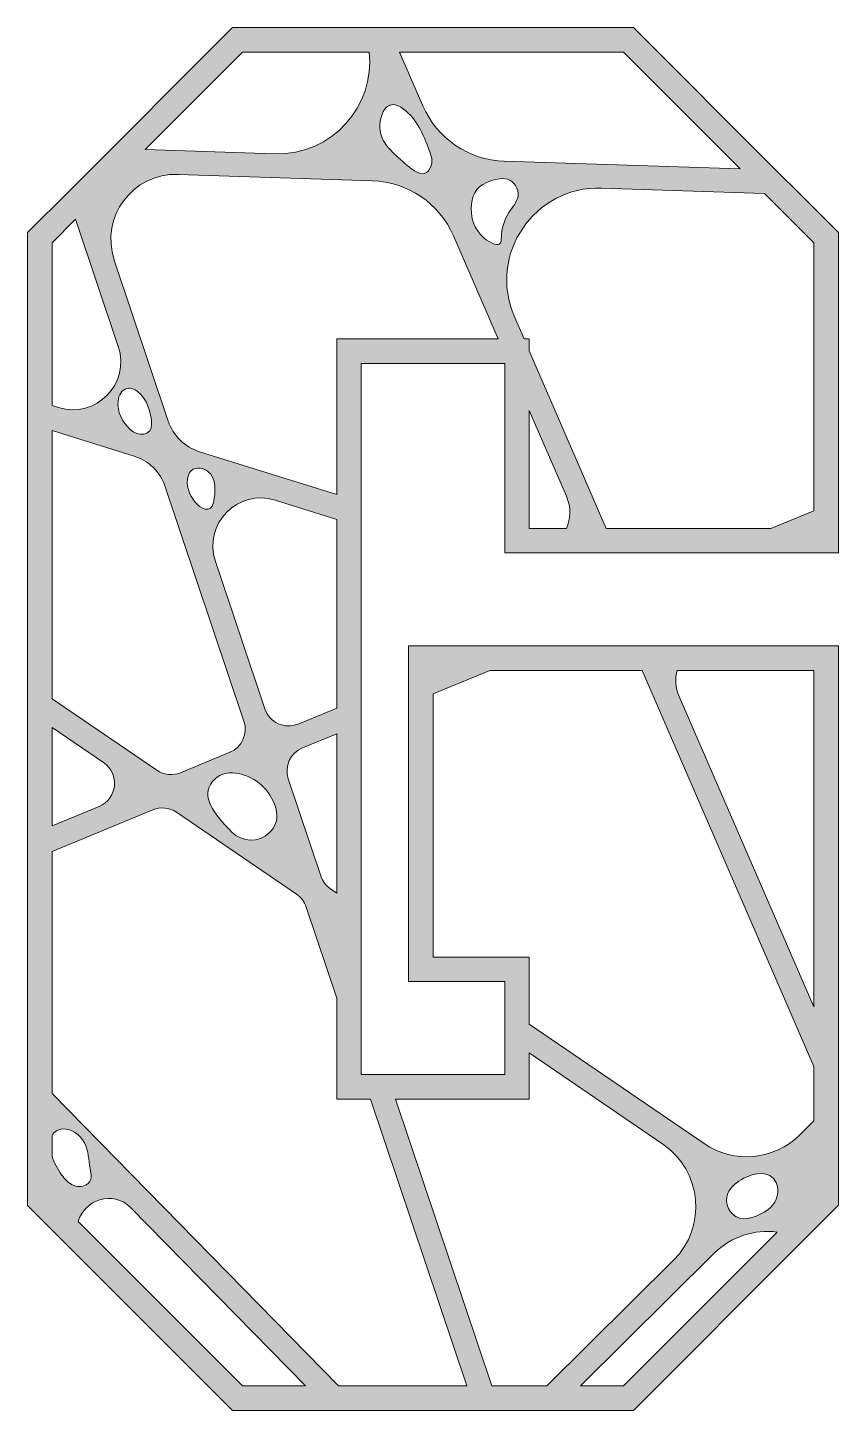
# Model space of a CAD drawing. Extents: x -1650 to 2650, y -4022 to 3022.
# Drawn here: x 1289.8 to 1550, y 1478.2 to 1921.8 of the extents above; entities that cross this region are included whole.
import ezdxf

# ---------------------------------------------------------------- set-up
doc = ezdxf.new("R2010")
doc.units = 0
doc.header["$MEASUREMENT"] = 0
doc.layers.add('Layer 1', color=7, linetype='Continuous')

msp = doc.modelspace()

# ---------------------------------------------------------------- hatches: boundary and pattern name
at = {"layer": 'Layer 1', "true_color": 0xffffff}
h = msp.add_hatch(color=7, dxfattribs=at)
h.dxf.hatch_style = 2
h.paths.add_polyline_path([(1537.82, 1868.21), (1529.96, 1876.08), (1484.29, 1921.75), (1405.79, 1921.75), (1397.48, 1921.75), (1355.55, 1921.75), (1304.32, 1870.52), (1304.32, 1870.52), (1303.26, 1869.46), (1289.83, 1856.03), (1289.83, 1802.98), (1289.83, 1795), (1289.83, 1711.85), (1289.83, 1702.64), (1289.83, 1662.5), (1289.83, 1654.27), (1289.83, 1598.25), (1289.83, 1567.1), (1289.83, 1543.96), (1297.63, 1536.16), (1308.13, 1525.67), (1355.55, 1478.25), (1386.66, 1478.25), (1397.32, 1478.25), (1433.39, 1478.25), (1459.34, 1478.25), (1484.29, 1478.25), (1538.71, 1532.74), (1546.31, 1540.34), (1550, 1544.04), (1550, 1568.11), (1550, 1589.53), (1550, 1713.74), (1550, 1721.71), (1550, 1723.44), (1544.47, 1723.44), (1518.94, 1723.44), (1504.06, 1723.44), (1483.25, 1723.44), (1457.14, 1723.44), (1437.22, 1723.44), (1412.06, 1723.44), (1412.06, 1713.04), (1412.06, 1704.8), (1412.06, 1628.49), (1412.06, 1619.27), (1412.06, 1615.75), (1417.23, 1615.75), (1430.75, 1615.75), (1442.92, 1615.75), (1442.92, 1607.45), (1442.92, 1598.23), (1442.92, 1585.94), (1405.3, 1585.94), (1397.27, 1585.94), (1396.91, 1585.94), (1396.91, 1587.01), (1396.91, 1610.93), (1396.91, 1618.91), (1396.91, 1638.83), (1396.91, 1698.54), (1396.91, 1706.78), (1396.91, 1761.55), (1396.91, 1769.53), (1396.91, 1814.06), (1442.92, 1814.06), (1442.92, 1755.16), (1442.92, 1753.26), (1478.99, 1753.26), (1509.33, 1753.26), (1529.25, 1753.26), (1550, 1753.26), (1550, 1761.83), (1550, 1770.08), (1550, 1856.03)])
edge = h.paths.add_edge_path()
edge.add_spline(control_points=[(1481.03, 1913.9), (1481.03, 1913.9), (1518.47, 1876.45), (1518.47, 1876.45), (1518.47, 1876.45), (1442.79, 1878.91), (1442.79, 1878.91), (1431.4, 1879.28), (1421.23, 1886.19), (1416.69, 1896.64), (1416.69, 1896.64), (1409.2, 1913.9), (1409.2, 1913.9), (1409.2, 1913.9), (1481.03, 1913.9), (1481.03, 1913.9)], knot_values=[0, 0, 0, 0, 1, 1, 1, 2, 2, 2, 3, 3, 3, 4, 4, 4, 5, 5, 5, 5], degree=3, periodic=1)
edge = h.paths.add_edge_path()
edge.add_spline(control_points=[(1441.16, 1852.33), (1440.61, 1851.99), (1439.89, 1852.18), (1439.3, 1852.44), (1436.08, 1853.82), (1433.55, 1856.71), (1432.62, 1860.09), (1431.85, 1862.89), (1432.03, 1867.4), (1433.97, 1869.82), (1435.85, 1872.16), (1440.9, 1873.94), (1443.73, 1873.14), (1445.97, 1872.51), (1447.55, 1870.05), (1447.2, 1867.74), (1446.88, 1865.71), (1445.37, 1864.13), (1444.24, 1862.42), (1442.72, 1860.08), (1441.88, 1857.3), (1441.86, 1854.5), (1441.86, 1853.7), (1441.83, 1852.75), (1441.16, 1852.33)], knot_values=[0, 0, 0, 0, 1, 1, 1, 2, 2, 2, 3, 3, 3, 4, 4, 4, 5, 5, 5, 6, 6, 6, 7, 7, 7, 8, 8, 8, 8], degree=3, periodic=1)
edge = h.paths.add_edge_path()
edge.add_spline(control_points=[(1403.77, 1894.44), (1404.25, 1895.5), (1404.99, 1896.52), (1406.09, 1896.9), (1407.59, 1897.44), (1409.23, 1896.6), (1410.49, 1895.62), (1414.73, 1892.35), (1416.82, 1887.6), (1418.59, 1882.71), (1419.35, 1880.62), (1420.09, 1878.94), (1419.06, 1876.76), (1417.74, 1873.96), (1415.2, 1874.76), (1413.15, 1876.37), (1411.14, 1877.94), (1409.22, 1879.62), (1407.39, 1881.39), (1406.14, 1882.6), (1404.92, 1883.88), (1404.08, 1885.4), (1402.57, 1888.14), (1402.45, 1891.61), (1403.77, 1894.44)], knot_values=[0, 0, 0, 0, 1, 1, 1, 2, 2, 2, 3, 3, 3, 4, 4, 4, 5, 5, 5, 6, 6, 6, 7, 7, 7, 8, 8, 8, 8], degree=3, periodic=1)
edge = h.paths.add_edge_path()
edge.add_spline(control_points=[(1358.8, 1913.9), (1358.8, 1913.9), (1399.46, 1913.9), (1399.46, 1913.9), (1401.32, 1896.79), (1387.67, 1880.7), (1369.14, 1881.3), (1369.14, 1881.3), (1327.56, 1882.65), (1327.56, 1882.65), (1327.56, 1882.65), (1358.8, 1913.9), (1358.8, 1913.9)], knot_values=[0, 0, 0, 0, 1, 1, 1, 2, 2, 2, 3, 3, 3, 4, 4, 4, 4], degree=3, periodic=1)
edge = h.paths.add_edge_path()
edge.add_spline(control_points=[(1297.69, 1852.78), (1297.69, 1852.78), (1305.23, 1860.32), (1305.23, 1860.32), (1305.23, 1860.32), (1318.92, 1819.52), (1318.92, 1819.52), (1322.92, 1807.59), (1311.71, 1796.14), (1299.69, 1799.9), (1299.69, 1799.9), (1297.69, 1800.53), (1297.69, 1800.53), (1297.69, 1800.53), (1297.69, 1852.78), (1297.69, 1852.78)], knot_values=[0, 0, 0, 0, 1, 1, 1, 2, 2, 2, 3, 3, 3, 4, 4, 4, 5, 5, 5, 5], degree=3, periodic=1)
edge = h.paths.add_edge_path()
edge.add_spline(control_points=[(1321.71, 1806.02), (1322.88, 1806.29), (1324.09, 1805.78), (1325.05, 1805.08), (1328.1, 1802.81), (1329.55, 1798.3), (1329.63, 1794.62), (1329.73, 1790.52), (1325.13, 1790.6), (1322.74, 1792.84), (1320.22, 1795.19), (1318.46, 1798.6), (1318.85, 1802.04), (1319.04, 1803.77), (1320.01, 1805.64), (1321.71, 1806.02)], knot_values=[0, 0, 0, 0, 1, 1, 1, 2, 2, 2, 3, 3, 3, 4, 4, 4, 5, 5, 5, 5], degree=3, periodic=1)
edge = h.paths.add_edge_path()
edge.add_spline(control_points=[(1297.69, 1792.55), (1297.69, 1792.55), (1323.99, 1784.34), (1323.99, 1784.34), (1328.71, 1782.86), (1332.44, 1779.21), (1334.01, 1774.51), (1334.01, 1774.51), (1359.24, 1699.29), (1359.24, 1699.29), (1360.59, 1695.29), (1358.6, 1690.94), (1354.7, 1689.33), (1354.7, 1689.33), (1338.88, 1682.78), (1338.88, 1682.78), (1336.38, 1681.75), (1333.53, 1682.04), (1331.3, 1683.57), (1331.3, 1683.57), (1297.69, 1706.49), (1297.69, 1706.49), (1297.69, 1706.49), (1297.69, 1792.55), (1297.69, 1792.55)], knot_values=[0, 0, 0, 0, 1, 1, 1, 2, 2, 2, 3, 3, 3, 4, 4, 4, 5, 5, 5, 6, 6, 6, 7, 7, 7, 8, 8, 8, 8], degree=3, periodic=1)
edge = h.paths.add_edge_path()
edge.add_spline(control_points=[(1341.35, 1777.93), (1341.54, 1778.56), (1341.82, 1779.18), (1342.29, 1779.64), (1343.04, 1780.38), (1344.18, 1780.6), (1345.23, 1780.46), (1346.12, 1780.34), (1346.98, 1779.99), (1347.68, 1779.43), (1350.55, 1777.16), (1350.08, 1772.68), (1349.48, 1769.49), (1348.75, 1765.68), (1345.21, 1767.44), (1343.45, 1769.68), (1341.62, 1771.99), (1340.52, 1775.1), (1341.35, 1777.93)], knot_values=[0, 0, 0, 0, 1, 1, 1, 2, 2, 2, 3, 3, 3, 4, 4, 4, 5, 5, 5, 6, 6, 6, 6], degree=3, periodic=1)
edge = h.paths.add_edge_path()
edge.add_spline(control_points=[(1369.03, 1672.7), (1369.32, 1671.93), (1369.43, 1671.48), (1369.43, 1671.48), (1370.49, 1668.34), (1369.43, 1665.44), (1367.39, 1663.49), (1364.01, 1660.27), (1358.66, 1660.43), (1355.36, 1663.74), (1349.53, 1669.59), (1345.26, 1675.26), (1349.14, 1679.92), (1350.94, 1682.09), (1353.78, 1683.08), (1356.58, 1682.66), (1362.13, 1681.84), (1366.96, 1678.12), (1369.03, 1672.7)], knot_values=[0, 0, 0, 0, 1, 1, 1, 2, 2, 2, 3, 3, 3, 4, 4, 4, 5, 5, 5, 6, 6, 6, 6], degree=3, periodic=1)
edge = h.paths.add_edge_path()
edge.add_spline(control_points=[(1297.69, 1697.29), (1297.69, 1697.29), (1314.2, 1686.02), (1314.2, 1686.02), (1319.47, 1682.42), (1318.64, 1674.42), (1312.74, 1671.98), (1312.74, 1671.98), (1297.69, 1665.76), (1297.69, 1665.76), (1297.69, 1665.76), (1297.69, 1697.29), (1297.69, 1697.29)], knot_values=[0, 0, 0, 0, 1, 1, 1, 2, 2, 2, 3, 3, 3, 4, 4, 4, 4], degree=3, periodic=1)
edge = h.paths.add_edge_path()
edge.add_spline(control_points=[(1300.73, 1553.78), (1299.4, 1555.6), (1298.37, 1557.64), (1297.69, 1559.79), (1297.69, 1559.79), (1297.69, 1566.43), (1297.69, 1566.43), (1298.02, 1567.02), (1298.48, 1567.53), (1299.06, 1567.88), (1299.69, 1568.27), (1300.43, 1568.46), (1301.17, 1568.5), (1304.05, 1568.66), (1306.69, 1566.6), (1308.04, 1564.06), (1309.45, 1561.42), (1309.36, 1558.7), (1309.89, 1555.85), (1310.25, 1553.87), (1310.79, 1551.89), (1308.64, 1550.6), (1307.3, 1549.79), (1305.54, 1549.91), (1304.14, 1550.61), (1302.74, 1551.31), (1301.65, 1552.51), (1300.73, 1553.78)], knot_values=[0, 0, 0, 0, 1, 1, 1, 2, 2, 2, 3, 3, 3, 4, 4, 4, 5, 5, 5, 6, 6, 6, 7, 7, 7, 8, 8, 8, 9, 9, 9, 9], degree=3, periodic=1)
edge = h.paths.add_edge_path()
edge.add_spline(control_points=[(1358.8, 1486.1), (1358.8, 1486.1), (1306.09, 1538.81), (1306.09, 1538.81), (1307.92, 1545.69), (1317.13, 1549.16), (1322.98, 1543.2), (1322.98, 1543.2), (1378.96, 1486.1), (1378.96, 1486.1), (1378.96, 1486.1), (1358.8, 1486.1), (1358.8, 1486.1)], knot_values=[0, 0, 0, 0, 1, 1, 1, 2, 2, 2, 3, 3, 3, 4, 4, 4, 4], degree=3, periodic=1)
edge = h.paths.add_edge_path()
edge.add_spline(control_points=[(1481.03, 1486.1), (1481.03, 1486.1), (1467.26, 1486.1), (1467.26, 1486.1), (1467.26, 1486.1), (1510.15, 1528.63), (1510.15, 1528.63), (1515.6, 1534.04), (1523.09, 1536.38), (1530.31, 1535.45), (1530.31, 1535.45), (1481.03, 1486.1), (1481.03, 1486.1)], knot_values=[0, 0, 0, 0, 1, 1, 1, 2, 2, 2, 3, 3, 3, 4, 4, 4, 4], degree=3, periodic=1)
edge = h.paths.add_edge_path()
edge.add_spline(control_points=[(1514.58, 1547.86), (1515.49, 1550.06), (1517.54, 1551.56), (1519.63, 1552.67), (1522.81, 1554.34), (1528.11, 1555.5), (1530.01, 1551.34), (1531.2, 1548.77), (1530.36, 1545.22), (1528.28, 1543.38), (1525.97, 1541.34), (1521.43, 1539.05), (1518.36, 1539.87), (1515.05, 1540.74), (1513.28, 1544.75), (1514.58, 1547.86)], knot_values=[0, 0, 0, 0, 1, 1, 1, 2, 2, 2, 3, 3, 3, 4, 4, 4, 5, 5, 5, 5], degree=3, periodic=1)
edge = h.paths.add_edge_path()
edge.add_spline(control_points=[(1542.14, 1715.58), (1542.14, 1715.58), (1542.14, 1607.64), (1542.14, 1607.64), (1542.14, 1607.64), (1498.94, 1707.18), (1498.94, 1707.18), (1497.69, 1710.05), (1497.56, 1712.96), (1498.24, 1715.58), (1498.24, 1715.58), (1542.14, 1715.58), (1542.14, 1715.58)], knot_values=[0, 0, 0, 0, 1, 1, 1, 2, 2, 2, 3, 3, 3, 4, 4, 4, 4], degree=3, periodic=1)
edge = h.paths.add_edge_path()
edge.add_spline(control_points=[(1419.92, 1623.61), (1419.92, 1623.61), (1419.92, 1708.06), (1419.92, 1708.06), (1419.92, 1708.06), (1438.13, 1715.58), (1438.13, 1715.58), (1438.13, 1715.58), (1486.99, 1715.58), (1486.99, 1715.58), (1486.99, 1715.58), (1542.14, 1588.53), (1542.14, 1588.53), (1542.14, 1588.53), (1542.14, 1571.08), (1542.14, 1571.08), (1542.14, 1571.08), (1537.63, 1566.61), (1537.63, 1566.61), (1529.39, 1558.43), (1516.52, 1557.25), (1506.93, 1563.8), (1506.93, 1563.8), (1450.78, 1602.09), (1450.78, 1602.09), (1450.78, 1602.09), (1450.78, 1623.61), (1450.78, 1623.61), (1450.78, 1623.61), (1419.92, 1623.61), (1419.92, 1623.61)], knot_values=[0, 0, 0, 0, 1, 1, 1, 2, 2, 2, 3, 3, 3, 4, 4, 4, 5, 5, 5, 6, 6, 6, 7, 7, 7, 8, 8, 8, 9, 9, 9, 10, 10, 10, 10], degree=3, periodic=1)
edge = h.paths.add_edge_path()
edge.add_spline(control_points=[(1450.78, 1578.08), (1450.78, 1578.08), (1450.78, 1592.87), (1450.78, 1592.87), (1450.78, 1592.87), (1493.68, 1563.62), (1493.68, 1563.62), (1506.26, 1555.04), (1507.9, 1537.12), (1497.09, 1526.4), (1497.09, 1526.4), (1456.45, 1486.1), (1456.45, 1486.1), (1456.45, 1486.1), (1438.78, 1486.1), (1438.78, 1486.1), (1438.78, 1486.1), (1407.93, 1578.08), (1407.93, 1578.08), (1407.93, 1578.08), (1450.78, 1578.08), (1450.78, 1578.08)], knot_values=[0, 0, 0, 0, 1, 1, 1, 2, 2, 2, 3, 3, 3, 4, 4, 4, 5, 5, 5, 6, 6, 6, 7, 7, 7, 7], degree=3, periodic=1)
edge = h.paths.add_edge_path()
edge.add_spline(control_points=[(1399.9, 1578.08), (1399.9, 1578.08), (1430.75, 1486.1), (1430.75, 1486.1), (1430.75, 1486.1), (1389.62, 1486.1), (1389.62, 1486.1), (1389.62, 1486.1), (1297.69, 1579.85), (1297.69, 1579.85), (1297.69, 1579.85), (1297.69, 1657.52), (1297.69, 1657.52), (1297.69, 1657.52), (1329.98, 1670.87), (1329.98, 1670.87), (1332.48, 1671.9), (1335.33, 1671.61), (1337.56, 1670.09), (1337.56, 1670.09), (1376.15, 1643.77), (1376.15, 1643.77), (1377.6, 1642.79), (1378.68, 1641.36), (1379.24, 1639.69), (1379.24, 1639.69), (1389.05, 1610.43), (1389.05, 1610.43), (1389.05, 1610.43), (1389.05, 1578.08), (1389.05, 1578.08), (1389.05, 1578.08), (1399.9, 1578.08), (1399.9, 1578.08)], knot_values=[0, 0, 0, 0, 1, 1, 1, 2, 2, 2, 3, 3, 3, 4, 4, 4, 5, 5, 5, 6, 6, 6, 7, 7, 7, 8, 8, 8, 9, 9, 9, 10, 10, 10, 11, 11, 11, 11], degree=3, periodic=1)
edge = h.paths.add_edge_path()
edge.add_spline(control_points=[(1389.05, 1644.18), (1389.05, 1644.18), (1387.01, 1645.57), (1387.01, 1645.57), (1385.56, 1646.56), (1384.48, 1647.99), (1383.92, 1649.65), (1383.92, 1649.65), (1373.49, 1680.77), (1373.49, 1680.77), (1372.15, 1684.77), (1374.12, 1689.12), (1378.02, 1690.73), (1378.02, 1690.73), (1389.05, 1695.29), (1389.05, 1695.29), (1389.05, 1695.29), (1389.05, 1644.18), (1389.05, 1644.18)], knot_values=[0, 0, 0, 0, 1, 1, 1, 2, 2, 2, 3, 3, 3, 4, 4, 4, 5, 5, 5, 6, 6, 6, 6], degree=3, periodic=1)
edge = h.paths.add_edge_path()
edge.add_spline(control_points=[(1389.05, 1703.52), (1389.05, 1703.52), (1376.62, 1698.39), (1376.62, 1698.39), (1372.32, 1696.61), (1367.42, 1698.84), (1365.95, 1703.25), (1365.95, 1703.25), (1350.08, 1750.55), (1350.08, 1750.55), (1346.08, 1762.49), (1357.28, 1773.93), (1369.3, 1770.18), (1369.3, 1770.18), (1389.05, 1764.01), (1389.05, 1764.01), (1389.05, 1764.01), (1389.05, 1703.52), (1389.05, 1703.52)], knot_values=[0, 0, 0, 0, 1, 1, 1, 2, 2, 2, 3, 3, 3, 4, 4, 4, 5, 5, 5, 6, 6, 6, 6], degree=3, periodic=1)
edge = h.paths.add_edge_path()
edge.add_spline(control_points=[(1389.05, 1821.92), (1389.05, 1821.92), (1389.05, 1771.99), (1389.05, 1771.99), (1389.05, 1771.99), (1345, 1785.74), (1345, 1785.74), (1340.28, 1787.22), (1336.56, 1790.87), (1334.98, 1795.56), (1334.98, 1795.56), (1317.65, 1847.21), (1317.65, 1847.21), (1313.03, 1861), (1323.58, 1875.16), (1338.11, 1874.69), (1338.11, 1874.69), (1400.4, 1872.67), (1400.4, 1872.67), (1411.8, 1872.3), (1421.96, 1865.4), (1426.5, 1854.93), (1426.5, 1854.93), (1440.83, 1821.92), (1440.83, 1821.92), (1440.83, 1821.92), (1389.05, 1821.92), (1389.05, 1821.92)], knot_values=[0, 0, 0, 0, 1, 1, 1, 2, 2, 2, 3, 3, 3, 4, 4, 4, 5, 5, 5, 6, 6, 6, 7, 7, 7, 8, 8, 8, 9, 9, 9, 9], degree=3, periodic=1)
edge = h.paths.add_edge_path()
edge.add_spline(control_points=[(1450.78, 1761.11), (1450.78, 1761.11), (1450.78, 1799), (1450.78, 1799), (1450.78, 1799), (1462.72, 1771.48), (1462.72, 1771.48), (1464.29, 1767.87), (1464.1, 1764.2), (1462.73, 1761.11), (1462.73, 1761.11), (1450.78, 1761.11), (1450.78, 1761.11)], knot_values=[0, 0, 0, 0, 1, 1, 1, 2, 2, 2, 3, 3, 3, 4, 4, 4, 4], degree=3, periodic=1)
edge = h.paths.add_edge_path()
edge.add_spline(control_points=[(1528.32, 1761.11), (1528.32, 1761.11), (1475.53, 1761.11), (1475.53, 1761.11), (1475.53, 1761.11), (1450.78, 1818.12), (1450.78, 1818.12), (1450.78, 1818.12), (1450.78, 1821.92), (1450.78, 1821.92), (1450.78, 1821.92), (1449.13, 1821.92), (1449.13, 1821.92), (1449.13, 1821.92), (1446.04, 1829.05), (1446.04, 1829.05), (1437.41, 1848.92), (1452.41, 1870.98), (1474.04, 1870.29), (1474.04, 1870.29), (1526.34, 1868.59), (1526.34, 1868.59), (1526.34, 1868.59), (1542.14, 1852.78), (1542.14, 1852.78), (1542.14, 1852.78), (1542.14, 1766.82), (1542.14, 1766.82), (1542.14, 1766.82), (1528.32, 1761.11), (1528.32, 1761.11)], knot_values=[0, 0, 0, 0, 1, 1, 1, 2, 2, 2, 3, 3, 3, 4, 4, 4, 5, 5, 5, 6, 6, 6, 7, 7, 7, 8, 8, 8, 9, 9, 9, 10, 10, 10, 10], degree=3, periodic=1)

# ---------------------------------------------------------------- linework, layer by layer
at = {"layer": 'Layer 1', "lineweight": 0}
msp.add_lwpolyline([(1537.82, 1868.21), (1529.96, 1876.08), (1484.29, 1921.75), (1405.79, 1921.75), (1397.48, 1921.75), (1355.55, 1921.75), (1304.32, 1870.52), (1304.32, 1870.52), (1303.26, 1869.46), (1289.83, 1856.03), (1289.83, 1802.98), (1289.83, 1795), (1289.83, 1711.85), (1289.83, 1702.64), (1289.83, 1662.5), (1289.83, 1654.27), (1289.83, 1598.25), (1289.83, 1567.1), (1289.83, 1543.96), (1297.63, 1536.16), (1308.13, 1525.67), (1355.55, 1478.25), (1386.66, 1478.25), (1397.32, 1478.25), (1433.39, 1478.25), (1459.34, 1478.25), (1484.29, 1478.25), (1538.71, 1532.74), (1546.31, 1540.34), (1550, 1544.04), (1550, 1568.11), (1550, 1589.53), (1550, 1713.74), (1550, 1721.71), (1550, 1723.44), (1544.47, 1723.44), (1518.94, 1723.44), (1504.06, 1723.44), (1483.25, 1723.44), (1457.14, 1723.44), (1437.22, 1723.44), (1412.06, 1723.44), (1412.06, 1713.04), (1412.06, 1704.8), (1412.06, 1628.49), (1412.06, 1619.27), (1412.06, 1615.75), (1417.23, 1615.75), (1430.75, 1615.75), (1442.92, 1615.75), (1442.92, 1607.45), (1442.92, 1598.23), (1442.92, 1585.94), (1405.3, 1585.94), (1397.27, 1585.94), (1396.91, 1585.94), (1396.91, 1587.01), (1396.91, 1610.93), (1396.91, 1618.91), (1396.91, 1638.83), (1396.91, 1698.54), (1396.91, 1706.78), (1396.91, 1761.55), (1396.91, 1769.53), (1396.91, 1814.06), (1442.92, 1814.06), (1442.92, 1755.16), (1442.92, 1753.26), (1478.99, 1753.26), (1509.33, 1753.26), (1529.25, 1753.26), (1550, 1753.26), (1550, 1761.83), (1550, 1770.08), (1550, 1856.03), (1537.82, 1868.21)], dxfattribs=at)
for points, knots in [([(1358.8, 1913.9), (1358.8, 1913.9), (1399.46, 1913.9), (1399.46, 1913.9), (1401.32, 1896.79), (1387.67, 1880.7), (1369.14, 1881.3), (1369.14, 1881.3), (1327.56, 1882.65), (1327.56, 1882.65), (1327.56, 1882.65), (1358.8, 1913.9), (1358.8, 1913.9)], [0, 0, 0, 0, 1, 1, 1, 2, 2, 2, 3, 3, 3, 4, 4, 4, 4]), ([(1481.03, 1913.9), (1481.03, 1913.9), (1518.47, 1876.45), (1518.47, 1876.45), (1518.47, 1876.45), (1442.79, 1878.91), (1442.79, 1878.91), (1431.4, 1879.28), (1421.23, 1886.19), (1416.69, 1896.64), (1416.69, 1896.64), (1409.2, 1913.9), (1409.2, 1913.9), (1409.2, 1913.9), (1481.03, 1913.9), (1481.03, 1913.9)], [0, 0, 0, 0, 1, 1, 1, 2, 2, 2, 3, 3, 3, 4, 4, 4, 5, 5, 5, 5]), ([(1403.77, 1894.44), (1404.25, 1895.5), (1404.99, 1896.52), (1406.09, 1896.9), (1407.59, 1897.44), (1409.23, 1896.6), (1410.49, 1895.62), (1414.73, 1892.35), (1416.82, 1887.6), (1418.59, 1882.71), (1419.35, 1880.62), (1420.09, 1878.94), (1419.06, 1876.76), (1417.74, 1873.96), (1415.2, 1874.76), (1413.15, 1876.37), (1411.14, 1877.94), (1409.22, 1879.62), (1407.39, 1881.39), (1406.14, 1882.6), (1404.92, 1883.88), (1404.08, 1885.4), (1402.57, 1888.14), (1402.45, 1891.61), (1403.77, 1894.44)], [0, 0, 0, 0, 1, 1, 1, 2, 2, 2, 3, 3, 3, 4, 4, 4, 5, 5, 5, 6, 6, 6, 7, 7, 7, 8, 8, 8, 8]), ([(1389.05, 1821.92), (1389.05, 1821.92), (1389.05, 1771.99), (1389.05, 1771.99), (1389.05, 1771.99), (1345, 1785.74), (1345, 1785.74), (1340.28, 1787.22), (1336.56, 1790.87), (1334.98, 1795.56), (1334.98, 1795.56), (1317.65, 1847.21), (1317.65, 1847.21), (1313.03, 1861), (1323.58, 1875.16), (1338.11, 1874.69), (1338.11, 1874.69), (1400.4, 1872.67), (1400.4, 1872.67), (1411.8, 1872.3), (1421.96, 1865.4), (1426.5, 1854.93), (1426.5, 1854.93), (1440.83, 1821.92), (1440.83, 1821.92), (1440.83, 1821.92), (1389.05, 1821.92), (1389.05, 1821.92)], [0, 0, 0, 0, 1, 1, 1, 2, 2, 2, 3, 3, 3, 4, 4, 4, 5, 5, 5, 6, 6, 6, 7, 7, 7, 8, 8, 8, 9, 9, 9, 9]), ([(1441.16, 1852.33), (1440.61, 1851.99), (1439.89, 1852.18), (1439.3, 1852.44), (1436.08, 1853.82), (1433.55, 1856.71), (1432.62, 1860.09), (1431.85, 1862.89), (1432.03, 1867.4), (1433.97, 1869.82), (1435.85, 1872.16), (1440.9, 1873.94), (1443.73, 1873.14), (1445.97, 1872.51), (1447.55, 1870.05), (1447.2, 1867.74), (1446.88, 1865.71), (1445.37, 1864.13), (1444.24, 1862.42), (1442.72, 1860.08), (1441.88, 1857.3), (1441.86, 1854.5), (1441.86, 1853.7), (1441.83, 1852.75), (1441.16, 1852.33)], [0, 0, 0, 0, 1, 1, 1, 2, 2, 2, 3, 3, 3, 4, 4, 4, 5, 5, 5, 6, 6, 6, 7, 7, 7, 8, 8, 8, 8]), ([(1528.32, 1761.11), (1528.32, 1761.11), (1475.53, 1761.11), (1475.53, 1761.11), (1475.53, 1761.11), (1450.78, 1818.12), (1450.78, 1818.12), (1450.78, 1818.12), (1450.78, 1821.92), (1450.78, 1821.92), (1450.78, 1821.92), (1449.13, 1821.92), (1449.13, 1821.92), (1449.13, 1821.92), (1446.04, 1829.05), (1446.04, 1829.05), (1437.41, 1848.92), (1452.41, 1870.98), (1474.04, 1870.29), (1474.04, 1870.29), (1526.34, 1868.59), (1526.34, 1868.59), (1526.34, 1868.59), (1542.14, 1852.78), (1542.14, 1852.78), (1542.14, 1852.78), (1542.14, 1766.82), (1542.14, 1766.82), (1542.14, 1766.82), (1528.32, 1761.11), (1528.32, 1761.11)], [0, 0, 0, 0, 1, 1, 1, 2, 2, 2, 3, 3, 3, 4, 4, 4, 5, 5, 5, 6, 6, 6, 7, 7, 7, 8, 8, 8, 9, 9, 9, 10, 10, 10, 10]), ([(1297.69, 1852.78), (1297.69, 1852.78), (1305.23, 1860.32), (1305.23, 1860.32), (1305.23, 1860.32), (1318.92, 1819.52), (1318.92, 1819.52), (1322.92, 1807.59), (1311.71, 1796.14), (1299.69, 1799.9), (1299.69, 1799.9), (1297.69, 1800.53), (1297.69, 1800.53), (1297.69, 1800.53), (1297.69, 1852.78), (1297.69, 1852.78)], [0, 0, 0, 0, 1, 1, 1, 2, 2, 2, 3, 3, 3, 4, 4, 4, 5, 5, 5, 5]), ([(1321.71, 1806.02), (1322.88, 1806.29), (1324.09, 1805.78), (1325.05, 1805.08), (1328.1, 1802.81), (1329.55, 1798.3), (1329.63, 1794.62), (1329.73, 1790.52), (1325.13, 1790.6), (1322.74, 1792.84), (1320.22, 1795.19), (1318.46, 1798.6), (1318.85, 1802.04), (1319.04, 1803.77), (1320.01, 1805.64), (1321.71, 1806.02)], [0, 0, 0, 0, 1, 1, 1, 2, 2, 2, 3, 3, 3, 4, 4, 4, 5, 5, 5, 5]), ([(1450.78, 1761.11), (1450.78, 1761.11), (1450.78, 1799), (1450.78, 1799), (1450.78, 1799), (1462.72, 1771.48), (1462.72, 1771.48), (1464.29, 1767.87), (1464.1, 1764.2), (1462.73, 1761.11), (1462.73, 1761.11), (1450.78, 1761.11), (1450.78, 1761.11)], [0, 0, 0, 0, 1, 1, 1, 2, 2, 2, 3, 3, 3, 4, 4, 4, 4]), ([(1297.69, 1792.55), (1297.69, 1792.55), (1323.99, 1784.34), (1323.99, 1784.34), (1328.71, 1782.86), (1332.44, 1779.21), (1334.01, 1774.51), (1334.01, 1774.51), (1359.24, 1699.29), (1359.24, 1699.29), (1360.59, 1695.29), (1358.6, 1690.94), (1354.7, 1689.33), (1354.7, 1689.33), (1338.88, 1682.78), (1338.88, 1682.78), (1336.38, 1681.75), (1333.53, 1682.04), (1331.3, 1683.57), (1331.3, 1683.57), (1297.69, 1706.49), (1297.69, 1706.49), (1297.69, 1706.49), (1297.69, 1792.55), (1297.69, 1792.55)], [0, 0, 0, 0, 1, 1, 1, 2, 2, 2, 3, 3, 3, 4, 4, 4, 5, 5, 5, 6, 6, 6, 7, 7, 7, 8, 8, 8, 8]), ([(1341.35, 1777.93), (1341.54, 1778.56), (1341.82, 1779.18), (1342.29, 1779.64), (1343.04, 1780.38), (1344.18, 1780.6), (1345.23, 1780.46), (1346.12, 1780.34), (1346.98, 1779.99), (1347.68, 1779.43), (1350.55, 1777.16), (1350.08, 1772.68), (1349.48, 1769.49), (1348.75, 1765.68), (1345.21, 1767.44), (1343.45, 1769.68), (1341.62, 1771.99), (1340.52, 1775.1), (1341.35, 1777.93)], [0, 0, 0, 0, 1, 1, 1, 2, 2, 2, 3, 3, 3, 4, 4, 4, 5, 5, 5, 6, 6, 6, 6]), ([(1389.05, 1703.52), (1389.05, 1703.52), (1376.62, 1698.39), (1376.62, 1698.39), (1372.32, 1696.61), (1367.42, 1698.84), (1365.95, 1703.25), (1365.95, 1703.25), (1350.08, 1750.55), (1350.08, 1750.55), (1346.08, 1762.49), (1357.28, 1773.93), (1369.3, 1770.18), (1369.3, 1770.18), (1389.05, 1764.01), (1389.05, 1764.01), (1389.05, 1764.01), (1389.05, 1703.52), (1389.05, 1703.52)], [0, 0, 0, 0, 1, 1, 1, 2, 2, 2, 3, 3, 3, 4, 4, 4, 5, 5, 5, 6, 6, 6, 6]), ([(1419.92, 1623.61), (1419.92, 1623.61), (1419.92, 1708.06), (1419.92, 1708.06), (1419.92, 1708.06), (1438.13, 1715.58), (1438.13, 1715.58), (1438.13, 1715.58), (1486.99, 1715.58), (1486.99, 1715.58), (1486.99, 1715.58), (1542.14, 1588.53), (1542.14, 1588.53), (1542.14, 1588.53), (1542.14, 1571.08), (1542.14, 1571.08), (1542.14, 1571.08), (1537.63, 1566.61), (1537.63, 1566.61), (1529.39, 1558.43), (1516.52, 1557.25), (1506.93, 1563.8), (1506.93, 1563.8), (1450.78, 1602.09), (1450.78, 1602.09), (1450.78, 1602.09), (1450.78, 1623.61), (1450.78, 1623.61), (1450.78, 1623.61), (1419.92, 1623.61), (1419.92, 1623.61)], [0, 0, 0, 0, 1, 1, 1, 2, 2, 2, 3, 3, 3, 4, 4, 4, 5, 5, 5, 6, 6, 6, 7, 7, 7, 8, 8, 8, 9, 9, 9, 10, 10, 10, 10]), ([(1542.14, 1715.58), (1542.14, 1715.58), (1542.14, 1607.64), (1542.14, 1607.64), (1542.14, 1607.64), (1498.94, 1707.18), (1498.94, 1707.18), (1497.69, 1710.05), (1497.56, 1712.96), (1498.24, 1715.58), (1498.24, 1715.58), (1542.14, 1715.58), (1542.14, 1715.58)], [0, 0, 0, 0, 1, 1, 1, 2, 2, 2, 3, 3, 3, 4, 4, 4, 4]), ([(1297.69, 1697.29), (1297.69, 1697.29), (1314.2, 1686.02), (1314.2, 1686.02), (1319.47, 1682.42), (1318.64, 1674.42), (1312.74, 1671.98), (1312.74, 1671.98), (1297.69, 1665.76), (1297.69, 1665.76), (1297.69, 1665.76), (1297.69, 1697.29), (1297.69, 1697.29)], [0, 0, 0, 0, 1, 1, 1, 2, 2, 2, 3, 3, 3, 4, 4, 4, 4]), ([(1389.05, 1644.18), (1389.05, 1644.18), (1387.01, 1645.57), (1387.01, 1645.57), (1385.56, 1646.56), (1384.48, 1647.99), (1383.92, 1649.65), (1383.92, 1649.65), (1373.49, 1680.77), (1373.49, 1680.77), (1372.15, 1684.77), (1374.12, 1689.12), (1378.02, 1690.73), (1378.02, 1690.73), (1389.05, 1695.29), (1389.05, 1695.29), (1389.05, 1695.29), (1389.05, 1644.18), (1389.05, 1644.18)], [0, 0, 0, 0, 1, 1, 1, 2, 2, 2, 3, 3, 3, 4, 4, 4, 5, 5, 5, 6, 6, 6, 6]), ([(1369.03, 1672.7), (1369.32, 1671.93), (1369.43, 1671.48), (1369.43, 1671.48), (1370.49, 1668.34), (1369.43, 1665.44), (1367.39, 1663.49), (1364.01, 1660.27), (1358.66, 1660.43), (1355.36, 1663.74), (1349.53, 1669.59), (1345.26, 1675.26), (1349.14, 1679.92), (1350.94, 1682.09), (1353.78, 1683.08), (1356.58, 1682.66), (1362.13, 1681.84), (1366.96, 1678.12), (1369.03, 1672.7)], [0, 0, 0, 0, 1, 1, 1, 2, 2, 2, 3, 3, 3, 4, 4, 4, 5, 5, 5, 6, 6, 6, 6]), ([(1399.9, 1578.08), (1399.9, 1578.08), (1430.75, 1486.1), (1430.75, 1486.1), (1430.75, 1486.1), (1389.62, 1486.1), (1389.62, 1486.1), (1389.62, 1486.1), (1297.69, 1579.85), (1297.69, 1579.85), (1297.69, 1579.85), (1297.69, 1657.52), (1297.69, 1657.52), (1297.69, 1657.52), (1329.98, 1670.87), (1329.98, 1670.87), (1332.48, 1671.9), (1335.33, 1671.61), (1337.56, 1670.09), (1337.56, 1670.09), (1376.15, 1643.77), (1376.15, 1643.77), (1377.6, 1642.79), (1378.68, 1641.36), (1379.24, 1639.69), (1379.24, 1639.69), (1389.05, 1610.43), (1389.05, 1610.43), (1389.05, 1610.43), (1389.05, 1578.08), (1389.05, 1578.08), (1389.05, 1578.08), (1399.9, 1578.08), (1399.9, 1578.08)], [0, 0, 0, 0, 1, 1, 1, 2, 2, 2, 3, 3, 3, 4, 4, 4, 5, 5, 5, 6, 6, 6, 7, 7, 7, 8, 8, 8, 9, 9, 9, 10, 10, 10, 11, 11, 11, 11]), ([(1450.78, 1578.08), (1450.78, 1578.08), (1450.78, 1592.87), (1450.78, 1592.87), (1450.78, 1592.87), (1493.68, 1563.62), (1493.68, 1563.62), (1506.26, 1555.04), (1507.9, 1537.12), (1497.09, 1526.4), (1497.09, 1526.4), (1456.45, 1486.1), (1456.45, 1486.1), (1456.45, 1486.1), (1438.78, 1486.1), (1438.78, 1486.1), (1438.78, 1486.1), (1407.93, 1578.08), (1407.93, 1578.08), (1407.93, 1578.08), (1450.78, 1578.08), (1450.78, 1578.08)], [0, 0, 0, 0, 1, 1, 1, 2, 2, 2, 3, 3, 3, 4, 4, 4, 5, 5, 5, 6, 6, 6, 7, 7, 7, 7]), ([(1300.73, 1553.78), (1299.4, 1555.6), (1298.37, 1557.64), (1297.69, 1559.79), (1297.69, 1559.79), (1297.69, 1566.43), (1297.69, 1566.43), (1298.02, 1567.02), (1298.48, 1567.53), (1299.06, 1567.88), (1299.69, 1568.27), (1300.43, 1568.46), (1301.17, 1568.5), (1304.05, 1568.66), (1306.69, 1566.6), (1308.04, 1564.06), (1309.45, 1561.42), (1309.36, 1558.7), (1309.89, 1555.85), (1310.25, 1553.87), (1310.79, 1551.89), (1308.64, 1550.6), (1307.3, 1549.79), (1305.54, 1549.91), (1304.14, 1550.61), (1302.74, 1551.31), (1301.65, 1552.51), (1300.73, 1553.78)], [0, 0, 0, 0, 1, 1, 1, 2, 2, 2, 3, 3, 3, 4, 4, 4, 5, 5, 5, 6, 6, 6, 7, 7, 7, 8, 8, 8, 9, 9, 9, 9]), ([(1514.58, 1547.86), (1515.49, 1550.06), (1517.54, 1551.56), (1519.63, 1552.67), (1522.81, 1554.34), (1528.11, 1555.5), (1530.01, 1551.34), (1531.2, 1548.77), (1530.36, 1545.22), (1528.28, 1543.38), (1525.97, 1541.34), (1521.43, 1539.05), (1518.36, 1539.87), (1515.05, 1540.74), (1513.28, 1544.75), (1514.58, 1547.86)], [0, 0, 0, 0, 1, 1, 1, 2, 2, 2, 3, 3, 3, 4, 4, 4, 5, 5, 5, 5]), ([(1358.8, 1486.1), (1358.8, 1486.1), (1306.09, 1538.81), (1306.09, 1538.81), (1307.92, 1545.69), (1317.13, 1549.16), (1322.98, 1543.2), (1322.98, 1543.2), (1378.96, 1486.1), (1378.96, 1486.1), (1378.96, 1486.1), (1358.8, 1486.1), (1358.8, 1486.1)], [0, 0, 0, 0, 1, 1, 1, 2, 2, 2, 3, 3, 3, 4, 4, 4, 4]), ([(1481.03, 1486.1), (1481.03, 1486.1), (1467.26, 1486.1), (1467.26, 1486.1), (1467.26, 1486.1), (1510.15, 1528.63), (1510.15, 1528.63), (1515.6, 1534.04), (1523.09, 1536.38), (1530.31, 1535.45), (1530.31, 1535.45), (1481.03, 1486.1), (1481.03, 1486.1)], [0, 0, 0, 0, 1, 1, 1, 2, 2, 2, 3, 3, 3, 4, 4, 4, 4])]:
    msp.add_open_spline(points, degree=3, knots=knots, dxfattribs=at)

doc.saveas('drawing.dxf')
